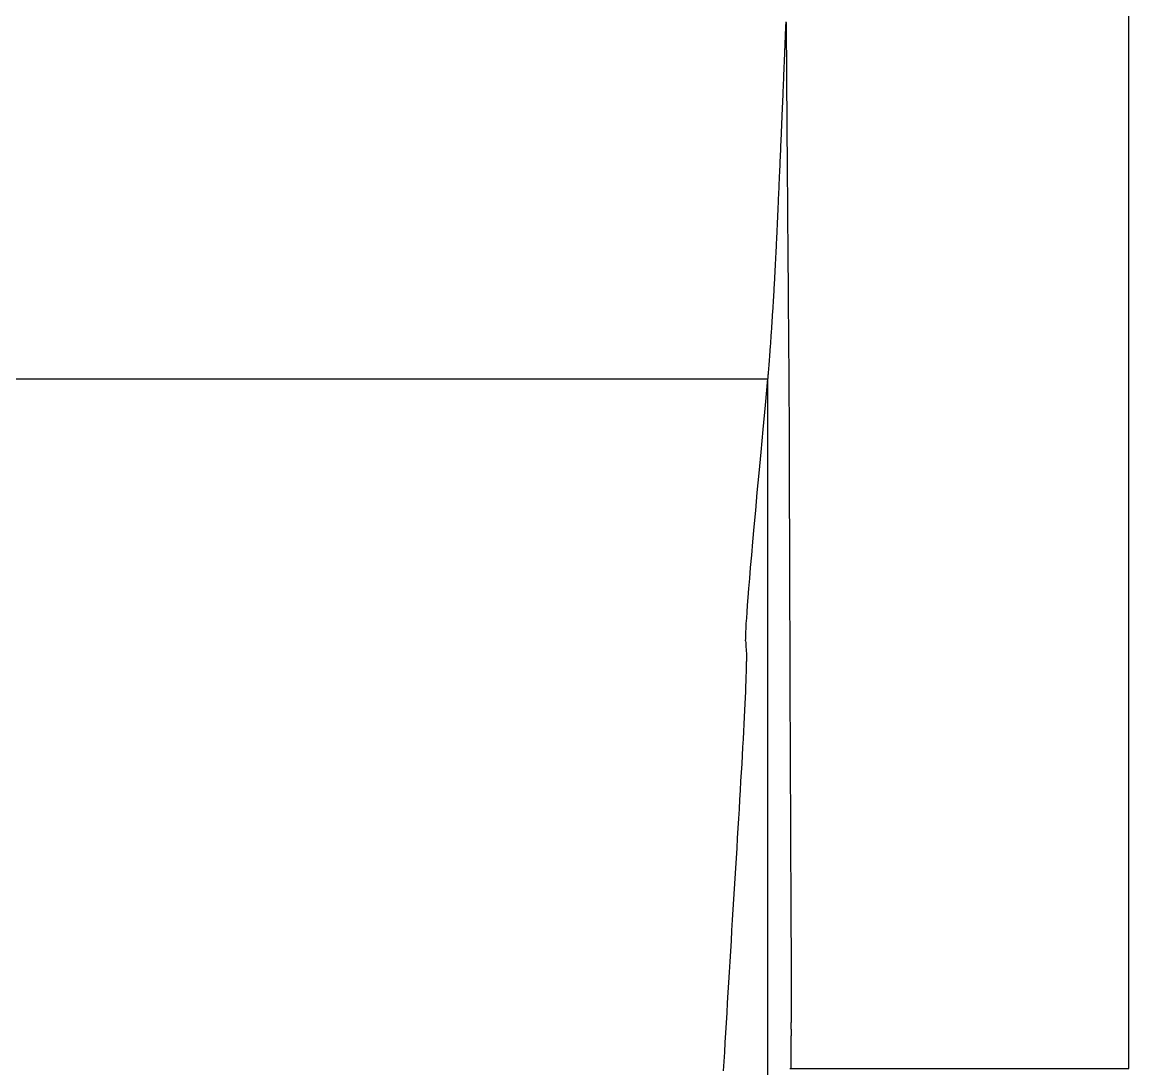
# Model space of a CAD drawing. Extents: x 28 to 300, y 18 to 330.
# Drawn here: x 227.2453 to 227.5256, y 191.4492 to 191.7143 of the extents above; entities that cross this region are included whole.
import ezdxf

# ---------------------------------------------------------------- set-up
doc = ezdxf.new("R2010")
doc.units = 0
doc.layers.add('MECHANICAL14', color=56, linetype='CONTINUOUS')
doc.layers.add('TOPOVERLAY', color=2, linetype='CONTINUOUS')

msp = doc.modelspace()

# ---------------------------------------------------------------- linework, layer by layer
at = {"layer": 'MECHANICAL14'}
for p, q in [((227.52562, 191.44932), (227.52562, 193.47792)), ((227.43872, 191.71243), (227.43873, 191.71274)), ((227.43873, 191.71274), (227.43875, 191.71304)), ((227.43875, 191.71304), (227.43876, 191.71332)), ((227.43876, 191.71332), (227.43877, 191.71359)), ((227.43877, 191.71359), (227.43878, 191.71385)), ((227.43878, 191.71385), (227.43879, 191.71409)), ((227.43879, 191.71409), (227.4388, 191.71432)), ((227.4388, 191.71421), (227.43883, 191.70949)), ((227.4386, 191.70954), (227.43862, 191.70994)), ((227.43862, 191.70994), (227.43864, 191.71033)), ((227.43864, 191.71033), (227.43865, 191.7107)), ((227.43865, 191.7107), (227.43867, 191.71107)), ((227.43867, 191.71107), (227.43868, 191.71143)), ((227.43868, 191.71143), (227.43869, 191.71177)), ((227.43869, 191.71177), (227.43871, 191.71211)), ((227.43871, 191.71211), (227.43872, 191.71243)), ((227.4385, 191.70701), (227.43852, 191.70745)), ((227.43852, 191.70745), (227.43853, 191.70788)), ((227.43853, 191.70788), (227.43855, 191.70831)), ((227.43855, 191.70831), (227.43857, 191.70873)), ((227.43857, 191.70873), (227.43859, 191.70914)), ((227.43859, 191.70914), (227.4386, 191.70954)), ((227.43883, 191.70949), (227.43887, 191.70494)), ((227.43837, 191.7038), (227.43839, 191.70427)), ((227.43839, 191.70427), (227.43841, 191.70473)), ((227.43841, 191.70473), (227.43843, 191.7052)), ((227.43843, 191.7052), (227.43845, 191.70566)), ((227.43845, 191.70566), (227.43846, 191.70611)), ((227.43846, 191.70611), (227.43848, 191.70656)), ((227.43848, 191.70656), (227.4385, 191.70701)), ((227.43887, 191.70494), (227.4389, 191.70056)), ((227.43825, 191.70093), (227.43827, 191.70141)), ((227.43827, 191.70141), (227.43829, 191.70189)), ((227.43829, 191.70189), (227.43831, 191.70237)), ((227.43831, 191.70237), (227.43833, 191.70285)), ((227.43833, 191.70285), (227.43835, 191.70332)), ((227.43835, 191.70332), (227.43837, 191.7038)), ((227.43815, 191.69855), (227.43817, 191.69902)), ((227.43817, 191.69902), (227.43819, 191.6995)), ((227.43819, 191.6995), (227.43821, 191.69998)), ((227.43821, 191.69998), (227.43823, 191.70045)), ((227.43823, 191.70045), (227.43825, 191.70093)), ((227.4389, 191.70056), (227.43894, 191.69633)), ((227.43804, 191.69576), (227.43806, 191.69622)), ((227.43806, 191.69622), (227.43807, 191.69668)), ((227.43807, 191.69668), (227.43809, 191.69714)), ((227.43809, 191.69714), (227.43812, 191.69761)), ((227.43812, 191.69761), (227.43813, 191.69808)), ((227.43813, 191.69808), (227.43815, 191.69855)), ((227.43894, 191.69633), (227.43897, 191.69226)), ((227.4379, 191.69261), (227.43792, 191.69306)), ((227.43792, 191.69306), (227.43794, 191.6935)), ((227.43794, 191.6935), (227.43796, 191.69395)), ((227.43796, 191.69395), (227.43798, 191.6944)), ((227.43798, 191.6944), (227.438, 191.69485)), ((227.438, 191.69485), (227.43802, 191.6953)), ((227.43802, 191.6953), (227.43804, 191.69576)), ((227.4378, 191.69001), (227.43781, 191.69044)), ((227.43781, 191.69044), (227.43783, 191.69087)), ((227.43783, 191.69087), (227.43785, 191.6913)), ((227.43785, 191.6913), (227.43787, 191.69174)), ((227.43787, 191.69174), (227.43789, 191.69217)), ((227.43789, 191.69217), (227.4379, 191.69261)), ((227.43897, 191.69226), (227.439, 191.68834)), ((227.43767, 191.68706), (227.43769, 191.68747)), ((227.43769, 191.68747), (227.43771, 191.68789)), ((227.43771, 191.68789), (227.43772, 191.68831)), ((227.43772, 191.68831), (227.43774, 191.68873)), ((227.43774, 191.68873), (227.43776, 191.68916)), ((227.43776, 191.68916), (227.43778, 191.68958)), ((227.43778, 191.68958), (227.4378, 191.69001)), ((227.439, 191.68834), (227.43903, 191.68457)), ((227.43755, 191.68419), (227.43756, 191.6846)), ((227.43756, 191.6846), (227.43758, 191.685)), ((227.43758, 191.685), (227.4376, 191.68541)), ((227.4376, 191.68541), (227.43762, 191.68582)), ((227.43762, 191.68582), (227.43764, 191.68623)), ((227.43764, 191.68623), (227.43765, 191.68664)), ((227.43765, 191.68664), (227.43767, 191.68706)), ((227.43743, 191.6814), (227.43744, 191.68179)), ((227.43744, 191.68179), (227.43746, 191.68219)), ((227.43746, 191.68219), (227.43748, 191.68259)), ((227.43748, 191.68259), (227.4375, 191.68299)), ((227.4375, 191.68299), (227.43751, 191.68339)), ((227.43751, 191.68339), (227.43753, 191.68379)), ((227.43753, 191.68379), (227.43755, 191.68419)), ((227.43903, 191.68457), (227.43905, 191.68094)), ((227.43731, 191.67867), (227.43733, 191.67905)), ((227.43733, 191.67905), (227.43734, 191.67944)), ((227.43734, 191.67944), (227.43736, 191.67983)), ((227.43736, 191.67983), (227.43737, 191.68022)), ((227.43737, 191.68022), (227.43739, 191.68061)), ((227.43739, 191.68061), (227.43741, 191.68101)), ((227.43741, 191.68101), (227.43743, 191.6814)), ((227.43905, 191.68094), (227.43908, 191.67746)), ((227.43719, 191.67598), (227.43721, 191.67636)), ((227.43721, 191.67636), (227.43722, 191.67675)), ((227.43722, 191.67675), (227.43724, 191.67713)), ((227.43724, 191.67713), (227.43726, 191.67751)), ((227.43726, 191.67751), (227.43727, 191.6779)), ((227.43727, 191.6779), (227.43729, 191.67828)), ((227.43729, 191.67828), (227.43731, 191.67867)), ((227.43908, 191.67746), (227.43911, 191.67412)), ((227.43707, 191.67333), (227.43709, 191.67371)), ((227.43709, 191.67371), (227.43711, 191.67409)), ((227.43711, 191.67409), (227.43712, 191.67447)), ((227.43712, 191.67447), (227.43714, 191.67484)), ((227.43714, 191.67484), (227.43716, 191.67522)), ((227.43716, 191.67522), (227.43717, 191.6756)), ((227.43717, 191.6756), (227.43719, 191.67598)), ((227.43911, 191.67412), (227.43913, 191.67091)), ((227.43694, 191.67033), (227.43696, 191.67071)), ((227.43696, 191.67071), (227.43697, 191.67108)), ((227.43697, 191.67108), (227.43699, 191.67146)), ((227.43699, 191.67146), (227.43701, 191.67183)), ((227.43701, 191.67183), (227.43702, 191.67221)), ((227.43702, 191.67221), (227.43704, 191.67258)), ((227.43704, 191.67258), (227.43706, 191.67296)), ((227.43706, 191.67296), (227.43707, 191.67333)), ((227.43913, 191.67091), (227.43916, 191.66783)), ((227.43682, 191.66772), (227.43684, 191.66809)), ((227.43684, 191.66809), (227.43686, 191.66847)), ((227.43686, 191.66847), (227.43688, 191.66884)), ((227.43688, 191.66884), (227.43689, 191.66921)), ((227.43689, 191.66921), (227.43691, 191.66959)), ((227.43691, 191.66959), (227.43692, 191.66996)), ((227.43692, 191.66996), (227.43694, 191.67033)), ((227.43916, 191.66783), (227.43918, 191.66489)), ((227.43669, 191.66472), (227.43671, 191.6651)), ((227.43671, 191.6651), (227.43673, 191.66547)), ((227.43673, 191.66547), (227.43674, 191.66585)), ((227.43674, 191.66585), (227.43676, 191.66622)), ((227.43676, 191.66622), (227.43678, 191.6666)), ((227.43678, 191.6666), (227.43679, 191.66697)), ((227.43679, 191.66697), (227.43681, 191.66734)), ((227.43681, 191.66734), (227.43682, 191.66772)), ((227.43657, 191.66208), (227.43659, 191.66246)), ((227.43659, 191.66246), (227.43661, 191.66284)), ((227.43661, 191.66284), (227.43662, 191.66321)), ((227.43662, 191.66321), (227.43664, 191.66359)), ((227.43664, 191.66359), (227.43666, 191.66397)), ((227.43666, 191.66397), (227.43667, 191.66435)), ((227.43667, 191.66435), (227.43669, 191.66472)), ((227.43918, 191.66489), (227.4392, 191.66206)), ((227.43643, 191.65901), (227.43645, 191.6594)), ((227.43645, 191.6594), (227.43647, 191.65978)), ((227.43647, 191.65978), (227.43648, 191.66017)), ((227.43648, 191.66017), (227.4365, 191.66055)), ((227.4365, 191.66055), (227.43652, 191.66093)), ((227.43652, 191.66093), (227.43654, 191.66132)), ((227.43654, 191.66132), (227.43656, 191.6617)), ((227.43656, 191.6617), (227.43657, 191.66208)), ((227.4392, 191.66206), (227.43922, 191.65936)), ((227.4363, 191.65627), (227.43632, 191.65666)), ((227.43632, 191.65666), (227.43634, 191.65706)), ((227.43634, 191.65706), (227.43636, 191.65745)), ((227.43636, 191.65745), (227.43638, 191.65784)), ((227.43638, 191.65784), (227.4364, 191.65823)), ((227.4364, 191.65823), (227.43641, 191.65862)), ((227.43641, 191.65862), (227.43643, 191.65901)), ((227.43922, 191.65936), (227.43924, 191.65678)), ((227.43924, 191.65678), (227.43926, 191.65431)), ((227.43616, 191.65346), (227.43618, 191.65387)), ((227.43618, 191.65387), (227.4362, 191.65427)), ((227.4362, 191.65427), (227.43622, 191.65467)), ((227.43622, 191.65467), (227.43624, 191.65507)), ((227.43624, 191.65507), (227.43626, 191.65547)), ((227.43626, 191.65547), (227.43628, 191.65587)), ((227.43628, 191.65587), (227.4363, 191.65627)), ((227.43926, 191.65431), (227.43928, 191.65195)), ((227.436, 191.65057), (227.43603, 191.65099)), ((227.43603, 191.65099), (227.43605, 191.6514)), ((227.43605, 191.6514), (227.43607, 191.65182)), ((227.43607, 191.65182), (227.43609, 191.65223)), ((227.43609, 191.65223), (227.43612, 191.65264)), ((227.43612, 191.65264), (227.43614, 191.65305)), ((227.43614, 191.65305), (227.43616, 191.65346)), ((227.43928, 191.65195), (227.4393, 191.64969)), ((227.43586, 191.64801), (227.43589, 191.64844)), ((227.43589, 191.64844), (227.43591, 191.64887)), ((227.43591, 191.64887), (227.43594, 191.6493)), ((227.43594, 191.6493), (227.43596, 191.64972)), ((227.43596, 191.64972), (227.43598, 191.65015)), ((227.43598, 191.65015), (227.436, 191.65057)), ((227.4393, 191.64969), (227.43932, 191.64754)), ((227.43569, 191.64492), (227.43571, 191.64537)), ((227.43571, 191.64537), (227.43574, 191.64582)), ((227.43574, 191.64582), (227.43577, 191.64626)), ((227.43577, 191.64626), (227.43579, 191.6467)), ((227.43579, 191.6467), (227.43582, 191.64714)), ((227.43582, 191.64714), (227.43584, 191.64758)), ((227.43584, 191.64758), (227.43586, 191.64801)), ((227.43932, 191.64754), (227.43933, 191.64549)), ((227.43933, 191.64549), (227.43935, 191.64354)), ((227.43552, 191.64218), (227.43555, 191.64264)), ((227.43555, 191.64264), (227.43558, 191.64311)), ((227.43558, 191.64311), (227.43561, 191.64356)), ((227.43561, 191.64356), (227.43563, 191.64402)), ((227.43563, 191.64402), (227.43566, 191.64447)), ((227.43566, 191.64447), (227.43569, 191.64492)), ((227.43935, 191.64354), (227.43936, 191.64168)), ((227.43534, 191.63935), (227.43537, 191.63982)), ((227.43537, 191.63982), (227.4354, 191.6403)), ((227.4354, 191.6403), (227.43543, 191.64077)), ((227.43543, 191.64077), (227.43546, 191.64124)), ((227.43546, 191.64124), (227.43549, 191.64171)), ((227.43549, 191.64171), (227.43552, 191.64218)), ((227.43936, 191.64168), (227.43937, 191.63991)), ((227.43937, 191.63991), (227.43939, 191.63823)), ((227.43515, 191.6365), (227.43518, 191.63697)), ((227.43518, 191.63697), (227.43521, 191.63744)), ((227.43521, 191.63744), (227.43525, 191.63792)), ((227.43525, 191.63792), (227.43528, 191.6384)), ((227.43528, 191.6384), (227.43531, 191.63887)), ((227.43531, 191.63887), (227.43534, 191.63935)), ((227.43939, 191.63823), (227.4394, 191.63662)), ((227.43496, 191.6337), (227.43499, 191.63416)), ((227.43499, 191.63416), (227.43502, 191.63462)), ((227.43502, 191.63462), (227.43506, 191.63509)), ((227.43506, 191.63509), (227.43509, 191.63555)), ((227.43509, 191.63555), (227.43512, 191.63602)), ((227.43512, 191.63602), (227.43515, 191.6365)), ((227.4394, 191.63662), (227.43941, 191.6351)), ((227.43941, 191.6351), (227.43942, 191.63366)), ((227.43477, 191.63104), (227.4348, 191.63147)), ((227.4348, 191.63147), (227.43483, 191.63191)), ((227.43483, 191.63191), (227.43487, 191.63235)), ((227.43487, 191.63235), (227.4349, 191.6328)), ((227.4349, 191.6328), (227.43493, 191.63325)), ((227.43493, 191.63325), (227.43496, 191.6337)), ((227.43942, 191.63366), (227.43943, 191.63228)), ((227.43943, 191.63228), (227.43944, 191.63097)), ((227.43456, 191.62822), (227.43459, 191.6286)), ((227.43459, 191.6286), (227.43462, 191.62899)), ((227.43462, 191.62899), (227.43465, 191.62939)), ((227.43465, 191.62939), (227.43468, 191.62979)), ((227.43468, 191.62979), (227.43471, 191.6302)), ((227.43471, 191.6302), (227.43474, 191.63062)), ((227.43474, 191.63062), (227.43477, 191.63104)), ((227.43944, 191.63097), (227.43945, 191.62973)), ((227.43945, 191.62973), (227.43946, 191.62855)), ((227.43946, 191.62855), (227.43947, 191.62743)), ((227.43435, 191.62552), (227.43437, 191.62582)), ((227.43437, 191.62582), (227.4344, 191.62614)), ((227.4344, 191.62614), (227.43442, 191.62646)), ((227.43442, 191.62646), (227.43445, 191.62679)), ((227.43445, 191.62679), (227.43448, 191.62714)), ((227.43448, 191.62714), (227.43451, 191.62749)), ((227.43451, 191.62749), (227.43453, 191.62785)), ((227.43453, 191.62785), (227.43456, 191.62822)), ((227.43947, 191.62743), (227.43948, 191.62636)), ((227.43948, 191.62636), (227.43949, 191.62534)), ((225.71703, 191.62398), (227.43421, 191.62398)), ((227.43358, 191.61731), (227.43421, 191.62397)), ((227.43421, 191.62397), (227.43423, 191.6242)), ((227.43421, 191.26257), (227.43421, 191.62398)), ((227.43423, 191.6242), (227.43425, 191.62444)), ((227.43425, 191.62444), (227.43428, 191.62469)), ((227.43428, 191.62469), (227.4343, 191.62496)), ((227.4343, 191.62496), (227.43432, 191.62523)), ((227.43432, 191.62523), (227.43435, 191.62552)), ((227.43949, 191.62534), (227.43949, 191.62438)), ((227.43949, 191.62438), (227.4395, 191.62345)), ((227.4395, 191.62345), (227.4395, 191.62256)), ((227.4395, 191.62256), (227.43951, 191.62172)), ((227.43951, 191.62172), (227.43951, 191.6209)), ((227.43951, 191.6209), (227.43952, 191.62012)), ((227.43952, 191.62012), (227.43952, 191.61936)), ((227.43952, 191.61936), (227.43953, 191.61862)), ((227.43953, 191.61862), (227.43953, 191.61791)), ((227.43953, 191.61791), (227.43953, 191.6172)), ((227.433, 191.61111), (227.43358, 191.61731)), ((227.43953, 191.6172), (227.43954, 191.61652)), ((227.43954, 191.61652), (227.43954, 191.61584)), ((227.43954, 191.61584), (227.43955, 191.61516)), ((227.43955, 191.61516), (227.43955, 191.61449)), ((227.43955, 191.61449), (227.43955, 191.61382)), ((227.43955, 191.61382), (227.43955, 191.61314)), ((227.43955, 191.61314), (227.43956, 191.61245)), ((227.43956, 191.61245), (227.43956, 191.61175)), ((227.43956, 191.61175), (227.43956, 191.61103)), ((227.43246, 191.60536), (227.433, 191.61111)), ((227.43956, 191.61103), (227.43956, 191.6103)), ((227.43956, 191.6103), (227.43957, 191.60954)), ((227.43957, 191.60954), (227.43957, 191.60876)), ((227.43957, 191.60876), (227.43957, 191.60794)), ((227.43957, 191.60794), (227.43957, 191.60709)), ((227.43957, 191.60709), (227.43958, 191.60621)), ((227.43958, 191.60621), (227.43958, 191.60529)), ((227.43197, 191.60005), (227.43246, 191.60536)), ((227.43958, 191.60529), (227.43958, 191.60432)), ((227.43958, 191.60432), (227.43958, 191.6033)), ((227.43958, 191.6033), (227.43959, 191.60224)), ((227.43959, 191.60224), (227.43959, 191.60113)), ((227.43959, 191.60113), (227.43959, 191.59998)), ((227.43151, 191.59514), (227.43197, 191.60005)), ((227.43959, 191.59998), (227.4396, 191.59879)), ((227.4396, 191.59879), (227.4396, 191.59755)), ((227.4311, 191.59063), (227.43151, 191.59514)), ((227.4396, 191.59755), (227.4396, 191.59627)), ((227.4396, 191.59627), (227.43961, 191.59495)), ((227.43961, 191.59495), (227.43961, 191.5936)), ((227.43961, 191.5936), (227.43961, 191.5922)), ((227.43961, 191.5922), (227.43962, 191.59077)), ((227.43073, 191.58649), (227.4311, 191.59063)), ((227.43962, 191.59077), (227.43962, 191.5893)), ((227.43962, 191.5893), (227.43963, 191.5878)), ((227.43039, 191.58272), (227.43073, 191.58649)), ((227.43963, 191.5878), (227.43963, 191.58626)), ((227.43963, 191.58626), (227.43964, 191.58469)), ((227.43964, 191.58469), (227.43964, 191.58309)), ((227.43009, 191.57929), (227.43039, 191.58272)), ((227.43964, 191.58309), (227.43965, 191.58146)), ((227.43965, 191.58146), (227.43965, 191.5798)), ((227.42982, 191.57618), (227.43009, 191.57929)), ((227.43965, 191.5798), (227.43966, 191.57812)), ((227.43966, 191.57812), (227.43966, 191.5764)), ((227.42959, 191.57337), (227.42982, 191.57618)), ((227.43966, 191.5764), (227.43967, 191.57466)), ((227.42938, 191.57086), (227.42959, 191.57337)), ((227.43967, 191.57466), (227.43967, 191.57289)), ((227.43967, 191.57289), (227.43968, 191.5711)), ((227.4292, 191.56861), (227.42938, 191.57086)), ((227.43968, 191.5711), (227.43968, 191.56929)), ((227.42905, 191.56662), (227.4292, 191.56861)), ((227.43968, 191.56929), (227.43969, 191.56746)), ((227.43969, 191.56746), (227.4397, 191.5656)), ((227.42882, 191.56332), (227.42892, 191.56486)), ((227.42892, 191.56486), (227.42905, 191.56662)), ((227.4397, 191.5656), (227.4397, 191.56373)), ((227.42867, 191.56082), (227.42873, 191.56198)), ((227.42873, 191.56198), (227.42882, 191.56332)), ((227.4397, 191.56373), (227.43971, 191.56184)), ((227.43971, 191.56184), (227.43972, 191.55993)), ((227.42857, 191.55825), (227.42859, 191.55897)), ((227.42859, 191.55897), (227.42862, 191.55982)), ((227.42862, 191.55982), (227.42867, 191.56082)), ((227.43972, 191.55993), (227.43972, 191.558)), ((227.42856, 191.55764), (227.42857, 191.55825)), ((227.42856, 191.55764), (227.42857, 191.55712)), ((227.42857, 191.55712), (227.42858, 191.55667)), ((227.42858, 191.55667), (227.4286, 191.55628)), ((227.4286, 191.55628), (227.42863, 191.55594)), ((227.42863, 191.55594), (227.42866, 191.55561)), ((227.43972, 191.558), (227.43973, 191.55606)), ((227.43973, 191.55606), (227.43974, 191.55411)), ((227.42866, 191.55561), (227.42869, 191.55528)), ((227.42869, 191.55528), (227.42872, 191.55495)), ((227.42872, 191.55495), (227.42875, 191.55457)), ((227.42875, 191.55457), (227.42877, 191.55415)), ((227.42877, 191.55415), (227.42879, 191.55367)), ((227.42879, 191.55367), (227.4288, 191.55309)), ((227.4288, 191.55309), (227.42881, 191.55242)), ((227.43974, 191.55411), (227.43974, 191.55214)), ((227.42877, 191.54973), (227.42879, 191.55073)), ((227.42879, 191.55073), (227.4288, 191.55163)), ((227.4288, 191.55163), (227.42881, 191.55242)), ((227.43974, 191.55214), (227.43975, 191.55016)), ((227.43975, 191.55016), (227.43976, 191.54817)), ((227.42864, 191.54613), (227.42869, 191.54742)), ((227.42869, 191.54742), (227.42873, 191.54863)), ((227.42873, 191.54863), (227.42877, 191.54973)), ((227.43976, 191.54817), (227.43976, 191.54617)), ((227.42852, 191.54326), (227.42858, 191.54474)), ((227.42858, 191.54474), (227.42864, 191.54613)), ((227.43976, 191.54617), (227.43977, 191.54416)), ((227.42837, 191.54004), (227.42845, 191.54169)), ((227.42845, 191.54169), (227.42852, 191.54326)), ((227.43977, 191.54416), (227.43978, 191.54215)), ((227.43978, 191.54215), (227.43979, 191.54012)), ((227.42828, 191.53832), (227.42837, 191.54004)), ((227.43979, 191.54012), (227.43979, 191.53809)), ((227.42809, 191.53464), (227.42819, 191.53652)), ((227.42819, 191.53652), (227.42828, 191.53832)), ((227.43979, 191.53809), (227.4398, 191.53606)), ((227.4398, 191.53606), (227.43981, 191.53403)), ((227.42799, 191.5327), (227.42809, 191.53464)), ((227.43981, 191.53403), (227.43982, 191.53199)), ((227.42776, 191.52861), (227.42788, 191.53069)), ((227.42788, 191.53069), (227.42799, 191.5327)), ((227.43982, 191.53199), (227.43982, 191.52995)), ((227.42764, 191.52648), (227.42776, 191.52861)), ((227.43982, 191.52995), (227.43983, 191.52791)), ((227.43983, 191.52791), (227.43984, 191.52587)), ((227.42751, 191.52429), (227.42764, 191.52648)), ((227.43984, 191.52587), (227.43985, 191.52384)), ((227.42725, 191.51976), (227.42738, 191.52205)), ((227.42738, 191.52205), (227.42751, 191.52429)), ((227.43985, 191.52384), (227.43986, 191.52181)), ((227.42711, 191.51742), (227.42725, 191.51976)), ((227.43986, 191.52181), (227.43987, 191.51978)), ((227.43987, 191.51978), (227.43988, 191.51776)), ((227.42697, 191.51504), (227.42711, 191.51742)), ((227.43988, 191.51776), (227.43989, 191.51574)), ((227.42683, 191.51262), (227.42697, 191.51504)), ((227.43989, 191.51574), (227.43989, 191.51373)), ((227.43989, 191.51373), (227.4399, 191.51174)), ((227.42668, 191.51017), (227.42683, 191.51262)), ((227.4399, 191.51174), (227.43991, 191.50975)), ((227.42653, 191.50768), (227.42668, 191.51017)), ((227.43991, 191.50975), (227.43992, 191.50777)), ((227.42638, 191.50516), (227.42653, 191.50768)), ((227.43992, 191.50777), (227.43993, 191.5058)), ((227.43993, 191.5058), (227.43994, 191.50385)), ((227.42607, 191.50004), (227.42622, 191.50261)), ((227.42622, 191.50261), (227.42638, 191.50516)), ((227.43994, 191.50385), (227.43995, 191.50191)), ((227.42591, 191.49745), (227.42607, 191.50004)), ((227.43995, 191.50191), (227.43996, 191.49999)), ((227.43996, 191.49999), (227.43997, 191.49808)), ((227.42575, 191.49484), (227.42591, 191.49745)), ((227.43997, 191.49808), (227.43997, 191.49619)), ((227.42559, 191.49222), (227.42575, 191.49484)), ((227.43997, 191.49619), (227.43998, 191.49431)), ((227.43998, 191.49431), (227.43999, 191.49246)), ((227.42543, 191.48959), (227.42559, 191.49222)), ((227.43999, 191.49246), (227.44, 191.49062)), ((227.42527, 191.48695), (227.42543, 191.48959)), ((227.44, 191.49062), (227.44002, 191.48879)), ((227.44002, 191.48879), (227.44002, 191.48697)), ((227.4251, 191.48431), (227.42527, 191.48695)), ((227.44002, 191.48697), (227.44003, 191.48517)), ((227.42494, 191.48166), (227.4251, 191.48431)), ((227.44003, 191.48517), (227.44004, 191.48339)), ((227.44004, 191.48339), (227.44005, 191.48161)), ((227.42478, 191.47902), (227.42494, 191.48166)), ((227.44005, 191.48161), (227.44006, 191.47985)), ((227.42462, 191.47639), (227.42478, 191.47902)), ((227.44006, 191.47985), (227.44007, 191.47809)), ((227.44007, 191.47809), (227.44007, 191.47635)), ((227.42446, 191.47376), (227.42462, 191.47639)), ((227.44007, 191.47635), (227.44008, 191.47461)), ((227.44008, 191.47461), (227.44009, 191.47288)), ((227.42431, 191.47115), (227.42446, 191.47376)), ((227.44009, 191.47288), (227.4401, 191.47116)), ((227.42415, 191.46856), (227.42431, 191.47115)), ((227.4401, 191.47116), (227.4401, 191.46945)), ((227.4401, 191.46945), (227.44011, 191.46774)), ((227.42384, 191.46342), (227.424, 191.46598)), ((227.424, 191.46598), (227.42415, 191.46856)), ((227.44011, 191.46774), (227.44011, 191.46604)), ((227.44011, 191.46604), (227.44011, 191.46435)), ((227.4237, 191.46089), (227.42384, 191.46342)), ((227.44011, 191.46435), (227.44012, 191.46265)), ((227.42355, 191.45839), (227.4237, 191.46089)), ((227.44012, 191.46265), (227.44012, 191.46096)), ((227.44012, 191.45928), (227.44012, 191.46096)), ((227.4234, 191.45593), (227.42355, 191.45839)), ((227.44012, 191.45928), (227.44012, 191.45759)), ((227.44012, 191.45591), (227.44012, 191.45759)), ((227.42326, 191.45349), (227.4234, 191.45593)), ((227.44012, 191.45423), (227.44012, 191.45591)), ((227.42313, 191.45109), (227.42326, 191.45349)), ((227.44012, 191.45254), (227.44012, 191.45423)), ((227.44012, 191.45086), (227.44012, 191.45254)), ((227.42299, 191.44871), (227.42313, 191.45109)), ((227.43974, 191.44932), (227.52562, 191.44932)), ((227.44011, 191.44917), (227.44012, 191.45086))]:
    msp.add_line(p, q, dxfattribs=at)
at = {"layer": 'TOPOVERLAY'}
for p, q in [((227.52562, 191.44932), (227.52562, 193.47792)), ((227.43872, 191.71243), (227.43873, 191.71274)), ((227.43873, 191.71274), (227.43875, 191.71304)), ((227.43875, 191.71304), (227.43876, 191.71332)), ((227.43876, 191.71332), (227.43877, 191.71359)), ((227.43877, 191.71359), (227.43878, 191.71385)), ((227.43878, 191.71385), (227.43879, 191.71409)), ((227.43879, 191.71409), (227.4388, 191.71432)), ((227.4388, 191.71421), (227.43883, 191.70949)), ((227.4386, 191.70954), (227.43862, 191.70994)), ((227.43862, 191.70994), (227.43864, 191.71033)), ((227.43864, 191.71033), (227.43865, 191.7107)), ((227.43865, 191.7107), (227.43867, 191.71107)), ((227.43867, 191.71107), (227.43868, 191.71143)), ((227.43868, 191.71143), (227.43869, 191.71177)), ((227.43869, 191.71177), (227.43871, 191.71211)), ((227.43871, 191.71211), (227.43872, 191.71243)), ((227.4385, 191.70701), (227.43852, 191.70745)), ((227.43852, 191.70745), (227.43853, 191.70788)), ((227.43853, 191.70788), (227.43855, 191.70831)), ((227.43855, 191.70831), (227.43857, 191.70873)), ((227.43857, 191.70873), (227.43859, 191.70914)), ((227.43859, 191.70914), (227.4386, 191.70954)), ((227.43883, 191.70949), (227.43887, 191.70494)), ((227.43837, 191.7038), (227.43839, 191.70427)), ((227.43839, 191.70427), (227.43841, 191.70473)), ((227.43841, 191.70473), (227.43843, 191.7052)), ((227.43843, 191.7052), (227.43845, 191.70566)), ((227.43845, 191.70566), (227.43846, 191.70611)), ((227.43846, 191.70611), (227.43848, 191.70656)), ((227.43848, 191.70656), (227.4385, 191.70701)), ((227.43887, 191.70494), (227.4389, 191.70056)), ((227.43825, 191.70093), (227.43827, 191.70141)), ((227.43827, 191.70141), (227.43829, 191.70189)), ((227.43829, 191.70189), (227.43831, 191.70237)), ((227.43831, 191.70237), (227.43833, 191.70285)), ((227.43833, 191.70285), (227.43835, 191.70332)), ((227.43835, 191.70332), (227.43837, 191.7038)), ((227.43815, 191.69855), (227.43817, 191.69902)), ((227.43817, 191.69902), (227.43819, 191.6995)), ((227.43819, 191.6995), (227.43821, 191.69998)), ((227.43821, 191.69998), (227.43823, 191.70045)), ((227.43823, 191.70045), (227.43825, 191.70093)), ((227.4389, 191.70056), (227.43894, 191.69633)), ((227.43804, 191.69576), (227.43806, 191.69622)), ((227.43806, 191.69622), (227.43807, 191.69668)), ((227.43807, 191.69668), (227.43809, 191.69714)), ((227.43809, 191.69714), (227.43812, 191.69761)), ((227.43812, 191.69761), (227.43813, 191.69808)), ((227.43813, 191.69808), (227.43815, 191.69855)), ((227.43894, 191.69633), (227.43897, 191.69226)), ((227.4379, 191.69261), (227.43792, 191.69306)), ((227.43792, 191.69306), (227.43794, 191.6935)), ((227.43794, 191.6935), (227.43796, 191.69395)), ((227.43796, 191.69395), (227.43798, 191.6944)), ((227.43798, 191.6944), (227.438, 191.69485)), ((227.438, 191.69485), (227.43802, 191.6953)), ((227.43802, 191.6953), (227.43804, 191.69576)), ((227.4378, 191.69001), (227.43781, 191.69044)), ((227.43781, 191.69044), (227.43783, 191.69087)), ((227.43783, 191.69087), (227.43785, 191.6913)), ((227.43785, 191.6913), (227.43787, 191.69174)), ((227.43787, 191.69174), (227.43789, 191.69217)), ((227.43789, 191.69217), (227.4379, 191.69261)), ((227.43897, 191.69226), (227.439, 191.68834)), ((227.43767, 191.68706), (227.43769, 191.68747)), ((227.43769, 191.68747), (227.43771, 191.68789)), ((227.43771, 191.68789), (227.43772, 191.68831)), ((227.43772, 191.68831), (227.43774, 191.68873)), ((227.43774, 191.68873), (227.43776, 191.68916)), ((227.43776, 191.68916), (227.43778, 191.68958)), ((227.43778, 191.68958), (227.4378, 191.69001)), ((227.439, 191.68834), (227.43903, 191.68457)), ((227.43755, 191.68419), (227.43756, 191.6846)), ((227.43756, 191.6846), (227.43758, 191.685)), ((227.43758, 191.685), (227.4376, 191.68541)), ((227.4376, 191.68541), (227.43762, 191.68582)), ((227.43762, 191.68582), (227.43764, 191.68623)), ((227.43764, 191.68623), (227.43765, 191.68664)), ((227.43765, 191.68664), (227.43767, 191.68706)), ((227.43743, 191.6814), (227.43744, 191.68179)), ((227.43744, 191.68179), (227.43746, 191.68219)), ((227.43746, 191.68219), (227.43748, 191.68259)), ((227.43748, 191.68259), (227.4375, 191.68299)), ((227.4375, 191.68299), (227.43751, 191.68339)), ((227.43751, 191.68339), (227.43753, 191.68379)), ((227.43753, 191.68379), (227.43755, 191.68419)), ((227.43903, 191.68457), (227.43905, 191.68094)), ((227.43731, 191.67867), (227.43733, 191.67905)), ((227.43733, 191.67905), (227.43734, 191.67944)), ((227.43734, 191.67944), (227.43736, 191.67983)), ((227.43736, 191.67983), (227.43737, 191.68022)), ((227.43737, 191.68022), (227.43739, 191.68061)), ((227.43739, 191.68061), (227.43741, 191.68101)), ((227.43741, 191.68101), (227.43743, 191.6814)), ((227.43905, 191.68094), (227.43908, 191.67746)), ((227.43719, 191.67598), (227.43721, 191.67636)), ((227.43721, 191.67636), (227.43722, 191.67675)), ((227.43722, 191.67675), (227.43724, 191.67713)), ((227.43724, 191.67713), (227.43726, 191.67751)), ((227.43726, 191.67751), (227.43727, 191.6779)), ((227.43727, 191.6779), (227.43729, 191.67828)), ((227.43729, 191.67828), (227.43731, 191.67867)), ((227.43908, 191.67746), (227.43911, 191.67412)), ((227.43707, 191.67333), (227.43709, 191.67371)), ((227.43709, 191.67371), (227.43711, 191.67409)), ((227.43711, 191.67409), (227.43712, 191.67447)), ((227.43712, 191.67447), (227.43714, 191.67484)), ((227.43714, 191.67484), (227.43716, 191.67522)), ((227.43716, 191.67522), (227.43717, 191.6756)), ((227.43717, 191.6756), (227.43719, 191.67598)), ((227.43911, 191.67412), (227.43913, 191.67091)), ((227.43694, 191.67033), (227.43696, 191.67071)), ((227.43696, 191.67071), (227.43697, 191.67108)), ((227.43697, 191.67108), (227.43699, 191.67146)), ((227.43699, 191.67146), (227.43701, 191.67183)), ((227.43701, 191.67183), (227.43702, 191.67221)), ((227.43702, 191.67221), (227.43704, 191.67258)), ((227.43704, 191.67258), (227.43706, 191.67296)), ((227.43706, 191.67296), (227.43707, 191.67333)), ((227.43913, 191.67091), (227.43916, 191.66783)), ((227.43682, 191.66772), (227.43684, 191.66809)), ((227.43684, 191.66809), (227.43686, 191.66847)), ((227.43686, 191.66847), (227.43688, 191.66884)), ((227.43688, 191.66884), (227.43689, 191.66921)), ((227.43689, 191.66921), (227.43691, 191.66959)), ((227.43691, 191.66959), (227.43692, 191.66996)), ((227.43692, 191.66996), (227.43694, 191.67033)), ((227.43916, 191.66783), (227.43918, 191.66489)), ((227.43669, 191.66472), (227.43671, 191.6651)), ((227.43671, 191.6651), (227.43673, 191.66547)), ((227.43673, 191.66547), (227.43674, 191.66585)), ((227.43674, 191.66585), (227.43676, 191.66622)), ((227.43676, 191.66622), (227.43678, 191.6666)), ((227.43678, 191.6666), (227.43679, 191.66697)), ((227.43679, 191.66697), (227.43681, 191.66734)), ((227.43681, 191.66734), (227.43682, 191.66772)), ((227.43657, 191.66208), (227.43659, 191.66246)), ((227.43659, 191.66246), (227.43661, 191.66284)), ((227.43661, 191.66284), (227.43662, 191.66321)), ((227.43662, 191.66321), (227.43664, 191.66359)), ((227.43664, 191.66359), (227.43666, 191.66397)), ((227.43666, 191.66397), (227.43667, 191.66435)), ((227.43667, 191.66435), (227.43669, 191.66472)), ((227.43918, 191.66489), (227.4392, 191.66206)), ((227.43643, 191.65901), (227.43645, 191.6594)), ((227.43645, 191.6594), (227.43647, 191.65978)), ((227.43647, 191.65978), (227.43648, 191.66017)), ((227.43648, 191.66017), (227.4365, 191.66055)), ((227.4365, 191.66055), (227.43652, 191.66093)), ((227.43652, 191.66093), (227.43654, 191.66132)), ((227.43654, 191.66132), (227.43656, 191.6617)), ((227.43656, 191.6617), (227.43657, 191.66208)), ((227.4392, 191.66206), (227.43922, 191.65936)), ((227.4363, 191.65627), (227.43632, 191.65666)), ((227.43632, 191.65666), (227.43634, 191.65706)), ((227.43634, 191.65706), (227.43636, 191.65745)), ((227.43636, 191.65745), (227.43638, 191.65784)), ((227.43638, 191.65784), (227.4364, 191.65823)), ((227.4364, 191.65823), (227.43641, 191.65862)), ((227.43641, 191.65862), (227.43643, 191.65901)), ((227.43922, 191.65936), (227.43924, 191.65678)), ((227.43924, 191.65678), (227.43926, 191.65431)), ((227.43616, 191.65346), (227.43618, 191.65387)), ((227.43618, 191.65387), (227.4362, 191.65427)), ((227.4362, 191.65427), (227.43622, 191.65467)), ((227.43622, 191.65467), (227.43624, 191.65507)), ((227.43624, 191.65507), (227.43626, 191.65547)), ((227.43626, 191.65547), (227.43628, 191.65587)), ((227.43628, 191.65587), (227.4363, 191.65627)), ((227.43926, 191.65431), (227.43928, 191.65195)), ((227.436, 191.65057), (227.43603, 191.65099)), ((227.43603, 191.65099), (227.43605, 191.6514)), ((227.43605, 191.6514), (227.43607, 191.65182)), ((227.43607, 191.65182), (227.43609, 191.65223)), ((227.43609, 191.65223), (227.43612, 191.65264)), ((227.43612, 191.65264), (227.43614, 191.65305)), ((227.43614, 191.65305), (227.43616, 191.65346)), ((227.43928, 191.65195), (227.4393, 191.64969)), ((227.43586, 191.64801), (227.43589, 191.64844)), ((227.43589, 191.64844), (227.43591, 191.64887)), ((227.43591, 191.64887), (227.43594, 191.6493)), ((227.43594, 191.6493), (227.43596, 191.64972)), ((227.43596, 191.64972), (227.43598, 191.65015)), ((227.43598, 191.65015), (227.436, 191.65057)), ((227.4393, 191.64969), (227.43932, 191.64754)), ((227.43569, 191.64492), (227.43571, 191.64537)), ((227.43571, 191.64537), (227.43574, 191.64582)), ((227.43574, 191.64582), (227.43577, 191.64626)), ((227.43577, 191.64626), (227.43579, 191.6467)), ((227.43579, 191.6467), (227.43582, 191.64714)), ((227.43582, 191.64714), (227.43584, 191.64758)), ((227.43584, 191.64758), (227.43586, 191.64801)), ((227.43932, 191.64754), (227.43933, 191.64549)), ((227.43933, 191.64549), (227.43935, 191.64354)), ((227.43552, 191.64218), (227.43555, 191.64264)), ((227.43555, 191.64264), (227.43558, 191.64311)), ((227.43558, 191.64311), (227.43561, 191.64356)), ((227.43561, 191.64356), (227.43563, 191.64402)), ((227.43563, 191.64402), (227.43566, 191.64447)), ((227.43566, 191.64447), (227.43569, 191.64492)), ((227.43935, 191.64354), (227.43936, 191.64168)), ((227.43534, 191.63935), (227.43537, 191.63982)), ((227.43537, 191.63982), (227.4354, 191.6403)), ((227.4354, 191.6403), (227.43543, 191.64077)), ((227.43543, 191.64077), (227.43546, 191.64124)), ((227.43546, 191.64124), (227.43549, 191.64171)), ((227.43549, 191.64171), (227.43552, 191.64218)), ((227.43936, 191.64168), (227.43937, 191.63991)), ((227.43937, 191.63991), (227.43939, 191.63823)), ((227.43515, 191.6365), (227.43518, 191.63697)), ((227.43518, 191.63697), (227.43521, 191.63744)), ((227.43521, 191.63744), (227.43525, 191.63792)), ((227.43525, 191.63792), (227.43528, 191.6384)), ((227.43528, 191.6384), (227.43531, 191.63887)), ((227.43531, 191.63887), (227.43534, 191.63935)), ((227.43939, 191.63823), (227.4394, 191.63662)), ((227.43496, 191.6337), (227.43499, 191.63416)), ((227.43499, 191.63416), (227.43502, 191.63462)), ((227.43502, 191.63462), (227.43506, 191.63509)), ((227.43506, 191.63509), (227.43509, 191.63555)), ((227.43509, 191.63555), (227.43512, 191.63602)), ((227.43512, 191.63602), (227.43515, 191.6365)), ((227.4394, 191.63662), (227.43941, 191.6351)), ((227.43941, 191.6351), (227.43942, 191.63366)), ((227.43477, 191.63104), (227.4348, 191.63147)), ((227.4348, 191.63147), (227.43483, 191.63191)), ((227.43483, 191.63191), (227.43487, 191.63235)), ((227.43487, 191.63235), (227.4349, 191.6328)), ((227.4349, 191.6328), (227.43493, 191.63325)), ((227.43493, 191.63325), (227.43496, 191.6337)), ((227.43942, 191.63366), (227.43943, 191.63228)), ((227.43943, 191.63228), (227.43944, 191.63097)), ((227.43456, 191.62822), (227.43459, 191.6286)), ((227.43459, 191.6286), (227.43462, 191.62899)), ((227.43462, 191.62899), (227.43465, 191.62939)), ((227.43465, 191.62939), (227.43468, 191.62979)), ((227.43468, 191.62979), (227.43471, 191.6302)), ((227.43471, 191.6302), (227.43474, 191.63062)), ((227.43474, 191.63062), (227.43477, 191.63104)), ((227.43944, 191.63097), (227.43945, 191.62973)), ((227.43945, 191.62973), (227.43946, 191.62855)), ((227.43946, 191.62855), (227.43947, 191.62743)), ((227.43435, 191.62552), (227.43437, 191.62582)), ((227.43437, 191.62582), (227.4344, 191.62614)), ((227.4344, 191.62614), (227.43442, 191.62646)), ((227.43442, 191.62646), (227.43445, 191.62679)), ((227.43445, 191.62679), (227.43448, 191.62714)), ((227.43448, 191.62714), (227.43451, 191.62749)), ((227.43451, 191.62749), (227.43453, 191.62785)), ((227.43453, 191.62785), (227.43456, 191.62822)), ((227.43947, 191.62743), (227.43948, 191.62636)), ((227.43948, 191.62636), (227.43949, 191.62534)), ((225.71703, 191.62398), (227.43421, 191.62398)), ((227.43358, 191.61731), (227.43421, 191.62397)), ((227.43421, 191.62397), (227.43423, 191.6242)), ((227.43421, 191.26257), (227.43421, 191.62398)), ((227.43423, 191.6242), (227.43425, 191.62444)), ((227.43425, 191.62444), (227.43428, 191.62469)), ((227.43428, 191.62469), (227.4343, 191.62496)), ((227.4343, 191.62496), (227.43432, 191.62523)), ((227.43432, 191.62523), (227.43435, 191.62552)), ((227.43949, 191.62534), (227.43949, 191.62438)), ((227.43949, 191.62438), (227.4395, 191.62345)), ((227.4395, 191.62345), (227.4395, 191.62256)), ((227.4395, 191.62256), (227.43951, 191.62172)), ((227.43951, 191.62172), (227.43951, 191.6209)), ((227.43951, 191.6209), (227.43952, 191.62012)), ((227.43952, 191.62012), (227.43952, 191.61936)), ((227.43952, 191.61936), (227.43953, 191.61862)), ((227.43953, 191.61862), (227.43953, 191.61791)), ((227.43953, 191.61791), (227.43953, 191.6172)), ((227.433, 191.61111), (227.43358, 191.61731)), ((227.43953, 191.6172), (227.43954, 191.61652)), ((227.43954, 191.61652), (227.43954, 191.61584)), ((227.43954, 191.61584), (227.43955, 191.61516)), ((227.43955, 191.61516), (227.43955, 191.61449)), ((227.43955, 191.61449), (227.43955, 191.61382)), ((227.43955, 191.61382), (227.43955, 191.61314)), ((227.43955, 191.61314), (227.43956, 191.61245)), ((227.43956, 191.61245), (227.43956, 191.61175)), ((227.43956, 191.61175), (227.43956, 191.61103)), ((227.43246, 191.60536), (227.433, 191.61111)), ((227.43956, 191.61103), (227.43956, 191.6103)), ((227.43956, 191.6103), (227.43957, 191.60954)), ((227.43957, 191.60954), (227.43957, 191.60876)), ((227.43957, 191.60876), (227.43957, 191.60794)), ((227.43957, 191.60794), (227.43957, 191.60709)), ((227.43957, 191.60709), (227.43958, 191.60621)), ((227.43958, 191.60621), (227.43958, 191.60529)), ((227.43197, 191.60005), (227.43246, 191.60536)), ((227.43958, 191.60529), (227.43958, 191.60432)), ((227.43958, 191.60432), (227.43958, 191.6033)), ((227.43958, 191.6033), (227.43959, 191.60224)), ((227.43959, 191.60224), (227.43959, 191.60113)), ((227.43959, 191.60113), (227.43959, 191.59998)), ((227.43151, 191.59514), (227.43197, 191.60005)), ((227.43959, 191.59998), (227.4396, 191.59879)), ((227.4396, 191.59879), (227.4396, 191.59755)), ((227.4311, 191.59063), (227.43151, 191.59514)), ((227.4396, 191.59755), (227.4396, 191.59627)), ((227.4396, 191.59627), (227.43961, 191.59495)), ((227.43961, 191.59495), (227.43961, 191.5936)), ((227.43961, 191.5936), (227.43961, 191.5922)), ((227.43961, 191.5922), (227.43962, 191.59077)), ((227.43073, 191.58649), (227.4311, 191.59063)), ((227.43962, 191.59077), (227.43962, 191.5893)), ((227.43962, 191.5893), (227.43963, 191.5878)), ((227.43039, 191.58272), (227.43073, 191.58649)), ((227.43963, 191.5878), (227.43963, 191.58626)), ((227.43963, 191.58626), (227.43964, 191.58469)), ((227.43964, 191.58469), (227.43964, 191.58309)), ((227.43009, 191.57929), (227.43039, 191.58272)), ((227.43964, 191.58309), (227.43965, 191.58146)), ((227.43965, 191.58146), (227.43965, 191.5798)), ((227.42982, 191.57618), (227.43009, 191.57929)), ((227.43965, 191.5798), (227.43966, 191.57812)), ((227.43966, 191.57812), (227.43966, 191.5764)), ((227.42959, 191.57337), (227.42982, 191.57618)), ((227.43966, 191.5764), (227.43967, 191.57466)), ((227.42938, 191.57086), (227.42959, 191.57337)), ((227.43967, 191.57466), (227.43967, 191.57289)), ((227.43967, 191.57289), (227.43968, 191.5711)), ((227.4292, 191.56861), (227.42938, 191.57086)), ((227.43968, 191.5711), (227.43968, 191.56929)), ((227.42905, 191.56662), (227.4292, 191.56861)), ((227.43968, 191.56929), (227.43969, 191.56746)), ((227.43969, 191.56746), (227.4397, 191.5656)), ((227.42882, 191.56332), (227.42892, 191.56486)), ((227.42892, 191.56486), (227.42905, 191.56662)), ((227.4397, 191.5656), (227.4397, 191.56373)), ((227.42867, 191.56082), (227.42873, 191.56198)), ((227.42873, 191.56198), (227.42882, 191.56332)), ((227.4397, 191.56373), (227.43971, 191.56184)), ((227.43971, 191.56184), (227.43972, 191.55993)), ((227.42857, 191.55825), (227.42859, 191.55897)), ((227.42859, 191.55897), (227.42862, 191.55982)), ((227.42862, 191.55982), (227.42867, 191.56082)), ((227.43972, 191.55993), (227.43972, 191.558)), ((227.42856, 191.55764), (227.42857, 191.55825)), ((227.42856, 191.55764), (227.42857, 191.55712)), ((227.42857, 191.55712), (227.42858, 191.55667)), ((227.42858, 191.55667), (227.4286, 191.55628)), ((227.4286, 191.55628), (227.42863, 191.55594)), ((227.42863, 191.55594), (227.42866, 191.55561)), ((227.43972, 191.558), (227.43973, 191.55606)), ((227.43973, 191.55606), (227.43974, 191.55411)), ((227.42866, 191.55561), (227.42869, 191.55528)), ((227.42869, 191.55528), (227.42872, 191.55495)), ((227.42872, 191.55495), (227.42875, 191.55457)), ((227.42875, 191.55457), (227.42877, 191.55415)), ((227.42877, 191.55415), (227.42879, 191.55367)), ((227.42879, 191.55367), (227.4288, 191.55309)), ((227.4288, 191.55309), (227.42881, 191.55242)), ((227.43974, 191.55411), (227.43974, 191.55214)), ((227.42877, 191.54973), (227.42879, 191.55073)), ((227.42879, 191.55073), (227.4288, 191.55163)), ((227.4288, 191.55163), (227.42881, 191.55242)), ((227.43974, 191.55214), (227.43975, 191.55016)), ((227.43975, 191.55016), (227.43976, 191.54817)), ((227.42864, 191.54613), (227.42869, 191.54742)), ((227.42869, 191.54742), (227.42873, 191.54863)), ((227.42873, 191.54863), (227.42877, 191.54973)), ((227.43976, 191.54817), (227.43976, 191.54617)), ((227.42852, 191.54326), (227.42858, 191.54474)), ((227.42858, 191.54474), (227.42864, 191.54613)), ((227.43976, 191.54617), (227.43977, 191.54416)), ((227.42837, 191.54004), (227.42845, 191.54169)), ((227.42845, 191.54169), (227.42852, 191.54326)), ((227.43977, 191.54416), (227.43978, 191.54215)), ((227.43978, 191.54215), (227.43979, 191.54012)), ((227.42828, 191.53832), (227.42837, 191.54004)), ((227.43979, 191.54012), (227.43979, 191.53809)), ((227.42809, 191.53464), (227.42819, 191.53652)), ((227.42819, 191.53652), (227.42828, 191.53832)), ((227.43979, 191.53809), (227.4398, 191.53606)), ((227.4398, 191.53606), (227.43981, 191.53403)), ((227.42799, 191.5327), (227.42809, 191.53464)), ((227.43981, 191.53403), (227.43982, 191.53199)), ((227.42776, 191.52861), (227.42788, 191.53069)), ((227.42788, 191.53069), (227.42799, 191.5327)), ((227.43982, 191.53199), (227.43982, 191.52995)), ((227.42764, 191.52648), (227.42776, 191.52861)), ((227.43982, 191.52995), (227.43983, 191.52791)), ((227.43983, 191.52791), (227.43984, 191.52587)), ((227.42751, 191.52429), (227.42764, 191.52648)), ((227.43984, 191.52587), (227.43985, 191.52384)), ((227.42725, 191.51976), (227.42738, 191.52205)), ((227.42738, 191.52205), (227.42751, 191.52429)), ((227.43985, 191.52384), (227.43986, 191.52181)), ((227.42711, 191.51742), (227.42725, 191.51976)), ((227.43986, 191.52181), (227.43987, 191.51978)), ((227.43987, 191.51978), (227.43988, 191.51776)), ((227.42697, 191.51504), (227.42711, 191.51742)), ((227.43988, 191.51776), (227.43989, 191.51574)), ((227.42683, 191.51262), (227.42697, 191.51504)), ((227.43989, 191.51574), (227.43989, 191.51373)), ((227.43989, 191.51373), (227.4399, 191.51174)), ((227.42668, 191.51017), (227.42683, 191.51262)), ((227.4399, 191.51174), (227.43991, 191.50975)), ((227.42653, 191.50768), (227.42668, 191.51017)), ((227.43991, 191.50975), (227.43992, 191.50777)), ((227.42638, 191.50516), (227.42653, 191.50768)), ((227.43992, 191.50777), (227.43993, 191.5058)), ((227.43993, 191.5058), (227.43994, 191.50385)), ((227.42607, 191.50004), (227.42622, 191.50261)), ((227.42622, 191.50261), (227.42638, 191.50516)), ((227.43994, 191.50385), (227.43995, 191.50191)), ((227.42591, 191.49745), (227.42607, 191.50004)), ((227.43995, 191.50191), (227.43996, 191.49999)), ((227.43996, 191.49999), (227.43997, 191.49808)), ((227.42575, 191.49484), (227.42591, 191.49745)), ((227.43997, 191.49808), (227.43997, 191.49619)), ((227.42559, 191.49222), (227.42575, 191.49484)), ((227.43997, 191.49619), (227.43998, 191.49431)), ((227.43998, 191.49431), (227.43999, 191.49246)), ((227.42543, 191.48959), (227.42559, 191.49222)), ((227.43999, 191.49246), (227.44, 191.49062)), ((227.42527, 191.48695), (227.42543, 191.48959)), ((227.44, 191.49062), (227.44002, 191.48879)), ((227.44002, 191.48879), (227.44002, 191.48697)), ((227.4251, 191.48431), (227.42527, 191.48695)), ((227.44002, 191.48697), (227.44003, 191.48517)), ((227.42494, 191.48166), (227.4251, 191.48431)), ((227.44003, 191.48517), (227.44004, 191.48339)), ((227.44004, 191.48339), (227.44005, 191.48161)), ((227.42478, 191.47902), (227.42494, 191.48166)), ((227.44005, 191.48161), (227.44006, 191.47985)), ((227.42462, 191.47639), (227.42478, 191.47902)), ((227.44006, 191.47985), (227.44007, 191.47809)), ((227.44007, 191.47809), (227.44007, 191.47635)), ((227.42446, 191.47376), (227.42462, 191.47639)), ((227.44007, 191.47635), (227.44008, 191.47461)), ((227.44008, 191.47461), (227.44009, 191.47288)), ((227.42431, 191.47115), (227.42446, 191.47376)), ((227.44009, 191.47288), (227.4401, 191.47116)), ((227.42415, 191.46856), (227.42431, 191.47115)), ((227.4401, 191.47116), (227.4401, 191.46945)), ((227.4401, 191.46945), (227.44011, 191.46774)), ((227.42384, 191.46342), (227.424, 191.46598)), ((227.424, 191.46598), (227.42415, 191.46856)), ((227.44011, 191.46774), (227.44011, 191.46604)), ((227.44011, 191.46604), (227.44011, 191.46435)), ((227.4237, 191.46089), (227.42384, 191.46342)), ((227.44011, 191.46435), (227.44012, 191.46265)), ((227.42355, 191.45839), (227.4237, 191.46089)), ((227.44012, 191.46265), (227.44012, 191.46096)), ((227.44012, 191.45928), (227.44012, 191.46096)), ((227.4234, 191.45593), (227.42355, 191.45839)), ((227.44012, 191.45928), (227.44012, 191.45759)), ((227.44012, 191.45591), (227.44012, 191.45759)), ((227.42326, 191.45349), (227.4234, 191.45593)), ((227.44012, 191.45423), (227.44012, 191.45591)), ((227.42313, 191.45109), (227.42326, 191.45349)), ((227.44012, 191.45254), (227.44012, 191.45423)), ((227.44012, 191.45086), (227.44012, 191.45254)), ((227.42299, 191.44871), (227.42313, 191.45109)), ((227.43974, 191.44932), (227.52562, 191.44932)), ((227.44011, 191.44917), (227.44012, 191.45086))]:
    msp.add_line(p, q, dxfattribs=at)

doc.saveas('drawing.dxf')
